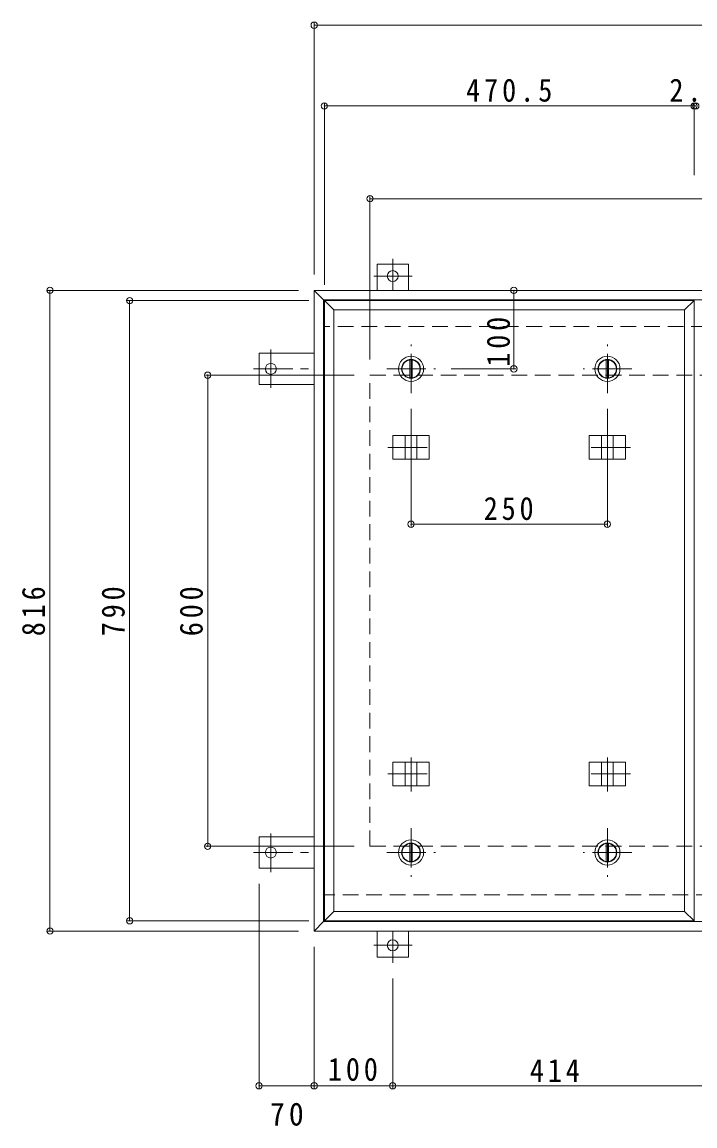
# Model space of a CAD drawing. Units: millimetres at full size, sheet at 1:10. Extents: x -2620 to 2719, y -1962 to 1677.
# Drawn here: x -2551 to -1694, y -123 to 1283 of the extents above; entities that cross this region are included whole.
import ezdxf

# ---------------------------------------------------------------- set-up
doc = ezdxf.new("R2010")
doc.units = ezdxf.units.MM
doc.header["$LTSCALE"] = 10
doc.header["$PDMODE"] = 32
doc.header["$PDSIZE"] = 8
doc.linetypes.add('CHAIN1', pattern=[8, 5, -1, 1, -1])
doc.linetypes.add('DASHED2', pattern=[3, 2, -1])
for name, color, linetype, lineweight in [('0-1_躯体', 2, 'Continuous', 9), ('0-2_仕上', 3, 'Continuous', 9), ('0-3_建具', 4, 'Continuous', 9), ('0-C', 2, 'Continuous', 9), ('0-E', 3, 'Continuous', 9), ('0-F', 7, 'Continuous', 9)]:
    doc.layers.add(name, color=color, linetype=linetype, lineweight=lineweight)
doc.styles.add('ＭＳ ゴシック', font='')
doc.styles.get('ＭＳ ゴシック').set_extended_font_data('MS Gothic')

msp = doc.modelspace()

# ---------------------------------------------------------------- linework, layer by layer
at = {"layer": '0-1_躯体', "linetype": 'DASHED2'}
for p, q in [((-749.08, 895.44), (-2167.08, 895.44)), ((-2108.08, 233.44), (-2108.08, 833.44)), ((-2108.08, 833.44), (-808.08, 833.44)), ((-2108.08, 233.44), (-808.08, 233.44)), ((-1222.83, 171.44), (-2167.08, 171.44))]:
    msp.add_line(p, q, dxfattribs=at)
at = {"layer": '0-1_躯体', "linetype": 'CHAIN1'}
for p, q in [((-1805.83, 810.44), (-1805.83, 872.44)), ((-1774.83, 841.44), (-1836.83, 841.44))]:
    msp.add_line(p, q, dxfattribs=at)
at = {"layer": '0-1_躯体'}
for p, q in [((-1807.33, 852.84), (-1807.33, 830.04)), ((-1804.33, 852.84), (-1804.33, 830.04))]:
    msp.add_line(p, q, dxfattribs=at)
for radius in [16, 12, 11.5]:
    msp.add_circle((-1805.83, 841.44), radius, dxfattribs=at)
at = {"layer": '0-2_仕上'}
for p, q in [((-2166.08, 928.44), (-2154.08, 916.44)), ((-2166.08, 138.44), (-2166.08, 928.44)), ((-2166.08, 928.44), (-1695.58, 928.44)), ((-1707.58, 916.44), (-1695.58, 928.44)), ((-1695.58, 928.44), (-1695.58, 138.44)), ((-2154.08, 150.44), (-2154.08, 916.44)), ((-2154.08, 916.44), (-1707.58, 916.44)), ((-1707.58, 916.44), (-1707.58, 150.44)), ((-2166.08, 138.44), (-2154.08, 150.44)), ((-1707.58, 150.44), (-2154.08, 150.44)), ((-1695.58, 138.44), (-1707.58, 150.44)), ((-1695.58, 138.44), (-2166.08, 138.44))]:
    msp.add_line(p, q, dxfattribs=at)
at = {"layer": '0-3_建具', "color": 2}
for p, q in [((-2179.08, 941.44), (-2167.08, 929.44)), ((-2179.08, 125.44), (-2179.08, 941.44)), ((-737.08, 941.44), (-2179.08, 941.44)), ((-2167.08, 137.44), (-2167.08, 929.44)), ((-749.08, 929.44), (-2167.08, 929.44)), ((-2179.08, 125.44), (-2167.08, 137.44)), ((-749.08, 137.44), (-2167.08, 137.44)), ((-737.08, 125.44), (-2179.08, 125.44))]:
    msp.add_line(p, q, dxfattribs=at)
at = {"layer": '0-3_建具', "linetype": 'CHAIN1'}
for p, q in [((-2055.83, 763.56), (-2055.83, 720.32)), ((-1805.83, 763.56), (-1805.83, 720.32)), ((-2085.24, 741.44), (-2026.42, 741.44)), ((-1776.42, 741.44), (-1835.24, 741.44)), ((-2055.83, 303.32), (-2055.83, 346.56)), ((-1805.83, 303.32), (-1805.83, 346.56)), ((-2085.24, 325.44), (-2026.42, 325.44)), ((-1776.42, 325.44), (-1835.24, 325.44))]:
    msp.add_line(p, q, dxfattribs=at)
at = {"layer": '0-3_建具'}
for p, q in [((-2078.92, 756.44), (-2078.92, 726.44)), ((-2078.92, 756.44), (-2032.74, 756.44)), ((-2063.33, 756.44), (-2063.33, 726.44)), ((-2048.33, 756.44), (-2048.33, 726.44)), ((-2032.74, 756.44), (-2032.74, 726.44)), ((-1782.74, 756.44), (-1828.92, 756.44)), ((-1828.92, 756.44), (-1828.92, 726.44)), ((-1813.33, 756.44), (-1813.33, 726.44)), ((-1798.33, 756.44), (-1798.33, 726.44)), ((-1782.74, 756.44), (-1782.74, 726.44)), ((-2078.92, 726.44), (-2032.74, 726.44)), ((-1782.74, 726.44), (-1828.92, 726.44)), ((-2078.92, 310.44), (-2078.92, 340.44)), ((-2078.92, 340.44), (-2032.74, 340.44)), ((-2063.33, 310.44), (-2063.33, 340.44)), ((-2048.33, 310.44), (-2048.33, 340.44)), ((-2032.74, 310.44), (-2032.74, 340.44)), ((-1782.74, 340.44), (-1828.92, 340.44)), ((-1828.92, 310.44), (-1828.92, 340.44)), ((-1813.33, 310.44), (-1813.33, 340.44)), ((-1798.33, 310.44), (-1798.33, 340.44)), ((-1782.74, 310.44), (-1782.74, 340.44)), ((-2078.92, 310.44), (-2032.74, 310.44)), ((-1782.74, 310.44), (-1828.92, 310.44))]:
    msp.add_line(p, q, dxfattribs=at)
at = {"layer": '0-C', "linetype": 'CHAIN1'}
for p, q in [((-2055.83, 810.44), (-2055.83, 872.44)), ((-2086.83, 841.44), (-2024.83, 841.44)), ((-2055.83, 256.44), (-2055.83, 194.44)), ((-1805.83, 256.44), (-1805.83, 194.44)), ((-2086.83, 225.44), (-2024.83, 225.44)), ((-1774.83, 225.44), (-1836.83, 225.44))]:
    msp.add_line(p, q, dxfattribs=at)
at = {"layer": '0-C'}
for p, q in [((-2057.33, 852.84), (-2057.33, 830.04)), ((-2054.33, 852.84), (-2054.33, 830.04)), ((-2057.33, 214.04), (-2057.33, 236.84)), ((-2054.33, 214.04), (-2054.33, 236.84)), ((-1807.33, 214.04), (-1807.33, 236.84)), ((-1804.33, 214.04), (-1804.33, 236.84))]:
    msp.add_line(p, q, dxfattribs=at)
for centre, radius in [((-2055.83, 841.44), 16), ((-2055.83, 841.44), 12), ((-2055.83, 841.44), 11.5), ((-2055.83, 225.44), 16), ((-1805.83, 225.44), 16), ((-2055.83, 225.44), 12), ((-2055.83, 225.44), 11.5), ((-1805.83, 225.44), 12), ((-1805.83, 225.44), 11.5)]:
    msp.add_circle(centre, radius, dxfattribs=at)
at = {"layer": '0-E'}
for p, q in [((-2059.08, 974.64), (-2099.08, 974.64)), ((-2099.08, 941.44), (-2099.08, 974.64)), ((-2059.08, 941.44), (-2059.08, 974.64)), ((-2249.28, 861.44), (-2249.28, 821.44)), ((-2179.08, 861.44), (-2249.28, 861.44)), ((-2179.08, 821.44), (-2249.28, 821.44)), ((-2179.08, 245.44), (-2249.28, 245.44)), ((-2249.28, 205.44), (-2249.28, 245.44)), ((-2179.08, 205.44), (-2249.28, 205.44)), ((-2099.08, 125.44), (-2099.08, 92.24)), ((-2059.08, 125.44), (-2059.08, 92.24)), ((-2059.08, 92.24), (-2099.08, 92.24))]:
    msp.add_line(p, q, dxfattribs=at)
at = {"layer": '0-E', "linetype": 'CHAIN1'}
for p, q in [((-2079.08, 981.8), (-2079.08, 941.64)), ((-2054.24, 959.64), (-2103.13, 959.64)), ((-2234.28, 866.28), (-2234.28, 817.39)), ((-2256.44, 841.44), (-2179.08, 841.44)), ((-2234.28, 200.6), (-2234.28, 249.49)), ((-2256.44, 225.44), (-2179.08, 225.44)), ((-2079.08, 85.08), (-2079.08, 125.24)), ((-2054.24, 107.24), (-2103.13, 107.24))]:
    msp.add_line(p, q, dxfattribs=at)
at = {"layer": '0-E'}
for centre in [(-2079.08, 959.64), (-2234.28, 841.44), (-2234.28, 225.44), (-2079.08, 107.24)]:
    msp.add_circle(centre, 7, dxfattribs=at)
at = {"layer": '0-F'}
for p, q in [((-2179.08, 1282.15), (-2179.08, 961.44)), ((-2179.08, 1279.15), (-737.08, 1279.15)), ((-2166.08, 1179.36), (-2166.08, 948.44)), ((-2166.08, 1176.36), (-1695.58, 1176.36)), ((-1695.58, 1179.36), (-1695.58, 1088.11)), ((-1695.58, 1176.36), (-1693.33, 1176.36)), ((-2108.08, 1061.16), (-2108.08, 853.44)), ((-2108.08, 1058.16), (-808.08, 1058.16)), ((-2518.49, 941.44), (-2199.08, 941.44)), ((-2515.49, 941.44), (-2515.49, 125.44)), ((-2417.04, 928.44), (-2186.08, 928.44)), ((-2414.04, 138.44), (-2414.04, 928.44)), ((-1924.91, 941.44), (-1924.91, 841.44)), ((-2317.59, 833.44), (-2128.08, 833.44)), ((-2314.59, 233.44), (-2314.59, 833.44)), ((-1921.91, 841.44), (-2004.83, 841.44)), ((-2055.83, 640.61), (-2055.83, 790.44)), ((-1805.83, 640.61), (-1805.83, 790.44)), ((-2055.83, 643.61), (-1805.83, 643.61)), ((-2317.59, 233.44), (-2128.08, 233.44)), ((-2249.28, -74.73), (-2249.28, 185.44)), ((-2417.04, 138.44), (-2186.08, 138.44)), ((-2518.49, 125.44), (-2199.08, 125.44)), ((-2179.08, -74.73), (-2179.08, 105.44)), ((-2079.08, -74.73), (-2079.08, 65.08)), ((-2249.28, -71.73), (-2179.08, -71.73)), ((-2179.08, -71.73), (-2079.08, -71.73)), ((-2079.08, -71.73), (-1665.08, -71.73))]:
    msp.add_line(p, q, dxfattribs=at)
for p in [(-2179.08, 1279.15), (-2166.08, 1176.36), (-1695.58, 1176.36), (-1693.33, 1176.36), (-2108.08, 1058.16), (-2515.49, 941.44), (-1924.91, 941.44), (-2414.04, 928.44), (-1924.91, 841.44), (-2314.59, 833.44), (-2055.83, 643.61), (-1805.83, 643.61), (-2314.59, 233.44), (-2414.04, 138.44), (-2515.49, 125.44), (-2249.28, -71.73), (-2179.08, -71.73), (-2079.08, -71.73)]:
    msp.add_point(p, dxfattribs=at)

# ---------------------------------------------------------------- texts
at = {"layer": '0-F', "color": 2, "char_height": 29.33, "attachment_point": 7, "style": 'ＭＳ ゴシック'}
for s, insert in [('\\T1.28;\\W0.9;470.5', (-1985.83, 1181.36)), ('\\T1.27;\\W0.9;2.3', (-1726.96, 1181.36)), ('\\T1.27;\\W0.9;250', (-1963.33, 648.61)), ('\\T1.27;\\W0.9;100', (-2161.58, -65.73)), ('\\T1.27;\\W0.9;414', (-1904.58, -66.73)), ('\\T1.27;\\W0.95;70', (-2235.43, -122.8))]:
    msp.add_mtext(s, dxfattribs=dict(at, insert=insert))
at = {"layer": '0-F', "color": 2, "char_height": 29.33, "attachment_point": 7, "rotation": 90, "style": 'ＭＳ ゴシック'}
for s, insert in [('\\T1.27;\\W0.9;100', (-1929.71, 844.22)), ('\\T1.27;\\W0.9;816', (-2521.49, 500.94)), ('\\T1.27;\\W0.9;790', (-2420.04, 500.94)), ('\\T1.27;\\W0.9;600', (-2320.59, 500.94))]:
    msp.add_mtext(s, dxfattribs=dict(at, insert=insert))

doc.saveas('drawing.dxf')
